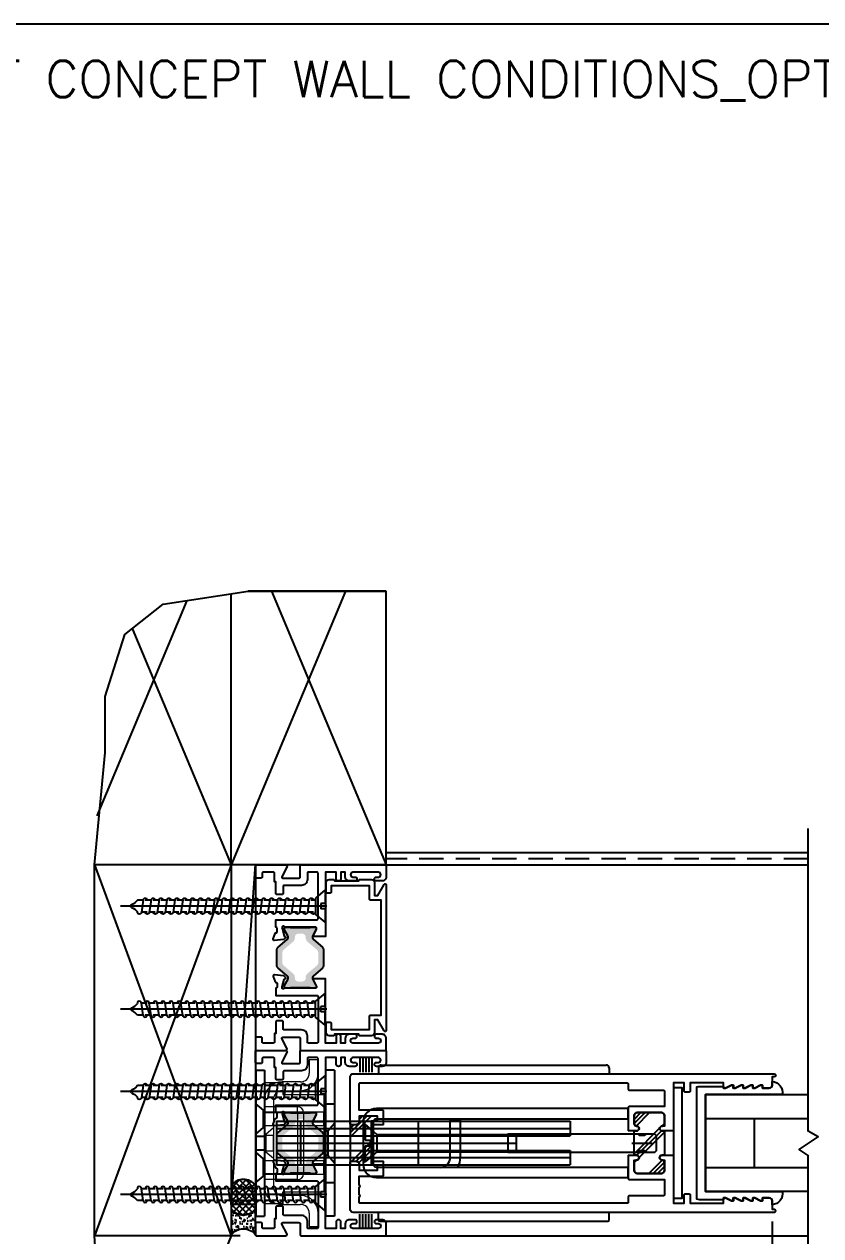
# Model space of a CAD drawing. Header units: inches. Extents: x 819.8 to 852.5, y 498 to 521.
# Drawn here: x 832.29 to 840.48, y 508.57 to 521.03 of the extents above; entities that cross this region are included whole.
import ezdxf

# ---------------------------------------------------------------- set-up
doc = ezdxf.new("R2010")
doc.units = ezdxf.units.IN
doc.header["$MEASUREMENT"] = 0
doc.linetypes.add('HIDDEN', pattern=[0.375, 0.25, -0.125])
for name, color, linetype in [('BACKUP PLATE', 6, 'Continuous'), ('DIM', 140, 'Continuous'), ('DIM @ 1', 140, 'Continuous'), ('ELEV_FRAME', 1, 'Continuous'), ('FRAME', 1, 'Continuous'), ('GLASS', 7, 'Continuous'), ('GLASS-VINYL', 7, 'Continuous'), ('I-STRUT', 7, 'Continuous'), ('SASH', 5, 'Continuous'), ('SHIM', 1, 'Continuous'), ('SILL-PAN', 7, 'Continuous'), ('STRIKE PLATE', 3, 'Continuous'), ('STRIKE-PLATE', 7, 'Continuous'), ('TEXT', 7, 'Continuous')]:
    doc.layers.add(name, color=color, linetype=linetype)
doc.layers.add('NO PLOT', color=40, linetype='Continuous', plot=False)
doc.layers.add('VIEWPORT LAYOUT', color=40, linetype='Continuous', plot=False)
doc.styles.get("Standard").update_dxf_attribs({"font": 'romans.shx'})
doc.dimstyles.new('1X1', dxfattribs={"dimtxt": 0.1875, "dimasz": 0.1875, "dimexe": 0.125, "dimexo": 0.125, "dimgap": 0.062, "dimtad": 1, "dimdec": 4, "dimzin": 11, "dimdsep": 46, "dimlunit": 5, "dimtxsty": 'Standard', "dimblk1": 'ARCHTICK', "dimblk2": 'ARCHTICK', "dimsah": 1, "dimcen": 0, "dimdle": 0.125, "dimadec": 0, "dimazin": 0, "dimtfac": 1, "dimtdec": 4, "dimtofl": 0, "dimtmove": 0, "dimatfit": 3, "dimldrblk": 'ARROW', "dimfxl": 0, "dimfrac": 2, "dimtolj": 1, "dimtzin": 0, "dimarcsym": 0})
pattern_1 = [(45, (-0.2734, 0.0003), (-0.176777, 0.176777), []), (45, (-0.29549, 0.0224), (-0.176777, 0.176777), []), (45, (-0.31758, 0.0445), (-0.176777, 0.176777), [])]

# ---------------------------------------------------------------- blocks, each defined once
blk = doc.blocks.new('PAPER-SPACE')
blk.add_lwpolyline([(0, 0), (784.37, 0), (784.37, 553.2), (0, 553.2)], close=True)
blk = doc.blocks.new('3711-JAMB')
at = {"layer": 'I-STRUT'}
h = blk.add_hatch(color=256, dxfattribs=at)
h.dxf.hatch_style = 1
edge = h.paths.add_edge_path()
edge.add_arc((-0.719, -0.744), 0.0302, 149.9999, 229.9998)
edge.add_line((-0.738, -0.767), (-0.644, -0.847))
edge.add_arc((-0.663, -0.87), 0.0302, 0, 49.9998, ccw=False)
edge.add_line((-0.633, -0.87), (-0.633, -1.038))
edge.add_arc((-0.663, -1.038), 0.0302, 310.0002, 360, ccw=False)
edge.add_line((-0.644, -1.061), (-0.738, -1.141))
edge.add_arc((-0.719, -1.164), 0.0302, 130.0002, 210.0001)
edge.add_line((-0.745, -1.179), (-0.712, -1.237))
edge.add_arc((-0.722, -1.243), 0.0119, 0, 30.0001, ccw=False)
edge.add_line((-0.71, -1.243), (-0.71, -1.257))
edge.add_arc((-0.722, -1.257), 0.0119, -89.931, 0.069, ccw=False)
edge.add_line((-0.722, -1.269), (-0.765, -1.269))
edge.add_arc((-0.765, -1.259), 0.00991, 216.8699, 270, ccw=False)
edge.add_line((-0.773, -1.265), (-0.973, -1.265))
edge.add_arc((-0.981, -1.259), 0.00991, 270, 323.1301, ccw=False)
edge.add_line((-0.981, -1.269), (-1.024, -1.269))
edge.add_arc((-1.024, -1.257), 0.0119, 180, 270, ccw=False)
edge.add_line((-1.036, -1.257), (-1.036, -1.243))
edge.add_arc((-1.024, -1.243), 0.0119, 149.9999, 180, ccw=False)
edge.add_line((-1.034, -1.237), (-1.001, -1.179))
edge.add_arc((-1.027, -1.164), 0.0302, 329.9999, 409.9998)
edge.add_line((-1.008, -1.141), (-1.102, -1.061))
edge.add_arc((-1.083, -1.038), 0.0302, 180, 229.9998, ccw=False)
edge.add_line((-1.113, -1.038), (-1.113, -0.87))
edge.add_arc((-1.083, -0.87), 0.0302, 130.0002, 180, ccw=False)
edge.add_line((-1.102, -0.847), (-1.008, -0.767))
edge.add_arc((-1.027, -0.744), 0.0302, 310.0002, 390.0001)
edge.add_line((-1.001, -0.729), (-1.034, -0.671))
edge.add_arc((-1.024, -0.665), 0.0119, 180, 210.0001, ccw=False)
edge.add_line((-1.036, -0.665), (-1.036, -0.651))
edge.add_arc((-1.024, -0.651), 0.0119, 90, 180, ccw=False)
edge.add_line((-1.024, -0.639), (-0.981, -0.639))
edge.add_arc((-0.981, -0.649), 0.00991, 36.8699, 90, ccw=False)
edge.add_line((-0.973, -0.643), (-0.773, -0.643))
edge.add_arc((-0.765, -0.649), 0.00991, 90, 143.1301, ccw=False)
edge.add_line((-0.765, -0.639), (-0.722, -0.639))
edge.add_arc((-0.722, -0.651), 0.0119, -0.069, 89.931, ccw=False)
edge.add_line((-0.71, -0.651), (-0.71, -0.665))
edge.add_arc((-0.722, -0.665), 0.0119, -30.0001, 0, ccw=False)
edge.add_line((-0.712, -0.671), (-0.745, -0.729))
edge = h.paths.add_edge_path(flags=16)
edge.add_arc((-0.976, -0.753), 0.0472, -50.0002, 0, ccw=False)
edge.add_line((-0.945, -0.789), (-1.041, -0.87))
edge.add_arc((-1.011, -0.906), 0.0472, 129.9998, 180)
edge.add_line((-1.058, -0.906), (-1.058, -1.002))
edge.add_arc((-1.011, -1.002), 0.0472, 180, 230.0002)
edge.add_line((-1.041, -1.038), (-0.945, -1.119))
edge.add_arc((-0.976, -1.155), 0.0472, 0, 50.0002, ccw=False)
edge.add_line((-0.928, -1.155), (-0.928, -1.165))
edge.add_arc((-0.893, -1.165), 0.0355, 180.7985, 270)
edge.add_line((-0.893, -1.2), (-0.853, -1.2))
edge.add_arc((-0.853, -1.165), 0.0355, 270, 359.2015)
edge.add_line((-0.818, -1.165), (-0.818, -1.155))
edge.add_arc((-0.77, -1.155), 0.0472, 129.9998, 180, ccw=False)
edge.add_line((-0.801, -1.119), (-0.705, -1.038))
edge.add_arc((-0.735, -1.002), 0.0472, 309.9998, 360)
edge.add_line((-0.688, -1.002), (-0.688, -0.906))
edge.add_arc((-0.735, -0.906), 0.0472, 360, 410.0002)
edge.add_line((-0.705, -0.87), (-0.801, -0.789))
edge.add_arc((-0.77, -0.753), 0.0472, 180, 230.0002, ccw=False)
edge.add_line((-0.818, -0.753), (-0.818, -0.743))
edge.add_arc((-0.853, -0.743), 0.0355, 0.7985, 90)
edge.add_line((-0.853, -0.708), (-0.893, -0.708))
edge.add_arc((-0.893, -0.743), 0.0355, 90, 179.2015)
edge.add_line((-0.928, -0.743), (-0.928, -0.753))
for points in [[(-1.037, -0.21), (-1.039, -0.21, 0.414214), (-1.049, -0.22), (-1.049, -0.294, -0.414214), (-1.059, -0.304), (-1.114, -0.304, -0.414214), (-1.124, -0.294), (-1.124, -0.175), (-1.138, -0.175), (-1.138, -0.085, 0.414214), (-1.148, -0.075), (-1.255, -0.075, 0.414214), (-1.265, -0.085), (-1.265, -0.125, -0.414214), (-1.275, -0.135), (-1.323, -0.135, -0.414214), (-1.333, -0.125), (-1.333, -0.01, -0.414214), (-1.323, 0), (-1.026, 0, -0.546624), (-1.011, -0.023), (-1.062, -0.121, 0.546624), (-1.053, -0.135), (-0.885, -0.135, 0.414214), (-0.875, -0.125), (-0.875, -0.01, -0.414214), (-0.865, 0), (0, 0, -0.414214), (0.01, -0.01), (0.01, -0.125, -0.414214), (-0.03, -0.165), (-0.09, -0.165, -0.414214), (-0.11, -0.145, -0.414214), (-0.09, -0.125), (-0.07, -0.125, 0.414214), (-0.045, -0.1), (-0.045, -0.1, 0.414214), (-0.07, -0.075), (-0.331, -0.075, 0.414214), (-0.355, -0.1), (-0.355, -0.1, 0.414214), (-0.331, -0.125), (-0.31, -0.125, -0.414214), (-0.29, -0.145), (-0.29, -0.145, -0.414214), (-0.309, -0.165), (-0.37, -0.165, -0.414214), (-0.41, -0.125), (-0.41, -0.075), (-0.455, -0.075), (-0.455, -0.14, -0.414214), (-0.48, -0.165), (-0.48, -0.165, -0.414214), (-0.505, -0.141), (-0.505, -0.075), (-0.615, -0.075), (-0.615, -0.737), (-0.736, -0.737, -0.585524), (-0.742, -0.725), (-0.708, -0.665, 0.137872), (-0.706, -0.659), (-0.706, -0.651, 0.414214), (-0.718, -0.639), (-1.032, -0.639, -0.213422), (-1.04, -0.635, 0.6885), (-1.061, -0.643), (-1.061, -0.649, 0.065543), (-1.061, -0.652), (-1.04, -0.728, 0.267949), (-1.032, -0.736), (-1.028, -0.737, -0.57735), (-1.024, -0.751), (-1.038, -0.765, -0.176327), (-1.046, -0.768), (-1.139, -0.777, -0.548619), (-1.151, -0.761), (-1.131, -0.705, -0.263725), (-1.122, -0.698, 0.359508), (-1.112, -0.686), (-1.112, -0.651, 0.414214), (-1.124, -0.639), (-1.124, -0.564), (-0.7, -0.564, 0.414214), (-0.69, -0.554), (-0.69, -0.085, 0.414214), (-0.7, -0.075), (-0.79, -0.075, 0.414214), (-0.8, -0.085), (-0.8, -0.15, -0.414214), (-0.86, -0.21), (-1.039, -0.21)], [(-1.037, -1.698), (-1.039, -1.698, -0.414214), (-1.049, -1.688), (-1.049, -1.614, 0.414214), (-1.059, -1.604), (-1.114, -1.604, 0.414214), (-1.124, -1.614), (-1.124, -1.733), (-1.138, -1.733), (-1.138, -1.823, -0.414214), (-1.148, -1.833), (-1.255, -1.833, -0.414214), (-1.265, -1.823), (-1.265, -1.783, 0.414214), (-1.275, -1.773), (-1.323, -1.773, 0.414214), (-1.333, -1.783), (-1.333, -1.898, 0.414214), (-1.323, -1.908), (-1.026, -1.908, 0.546624), (-1.011, -1.885), (-1.062, -1.787, -0.546624), (-1.053, -1.773), (-0.885, -1.773, -0.414214), (-0.875, -1.783), (-0.875, -1.898, 0.414214), (-0.865, -1.908), (0, -1.908, 0.414214), (0.01, -1.898), (0.01, -1.783, 0.414214), (-0.03, -1.743), (-0.09, -1.743, 0.414214), (-0.11, -1.763, 0.414214), (-0.09, -1.783), (-0.07, -1.783, -0.414214), (-0.045, -1.808), (-0.045, -1.808, -0.414214), (-0.07, -1.833), (-0.331, -1.833, -0.414214), (-0.355, -1.808), (-0.355, -1.808, -0.414214), (-0.331, -1.783), (-0.31, -1.783, 0.414214), (-0.29, -1.763), (-0.29, -1.763, 0.414214), (-0.309, -1.743), (-0.37, -1.743, 0.414214), (-0.41, -1.783), (-0.41, -1.833), (-0.455, -1.833), (-0.455, -1.768, 0.414214), (-0.48, -1.743), (-0.48, -1.743, 0.414214), (-0.505, -1.767), (-0.505, -1.833), (-0.615, -1.833), (-0.615, -1.171), (-0.736, -1.171, 0.585524), (-0.742, -1.183), (-0.708, -1.243, -0.137872), (-0.706, -1.249), (-0.706, -1.257, -0.414214), (-0.718, -1.269), (-1.032, -1.269, 0.213422), (-1.04, -1.273, -0.6885), (-1.061, -1.265), (-1.061, -1.259, -0.065543), (-1.061, -1.256), (-1.04, -1.18, -0.267949), (-1.032, -1.172), (-1.028, -1.171, 0.57735), (-1.024, -1.157), (-1.038, -1.143, 0.176327), (-1.046, -1.14), (-1.139, -1.131, 0.548619), (-1.151, -1.147), (-1.131, -1.203, 0.263725), (-1.122, -1.21, -0.359508), (-1.112, -1.222), (-1.112, -1.257, -0.414214), (-1.124, -1.269), (-1.124, -1.344), (-0.7, -1.344, -0.414214), (-0.69, -1.354), (-0.69, -1.823, -0.414214), (-0.7, -1.833), (-0.79, -1.833, -0.414214), (-0.8, -1.823), (-0.8, -1.758, 0.414214), (-0.86, -1.698), (-1.039, -1.698)]]:
    blk.add_lwpolyline(points, format="xyb")
blk.add_lwpolyline([(-0.745, -0.729, 0.36397), (-0.738, -0.767), (-0.644, -0.847, -0.221694), (-0.633, -0.87), (-0.633, -1.038, -0.221694), (-0.644, -1.061), (-0.738, -1.141, 0.36397), (-0.745, -1.179), (-0.712, -1.237, -0.131653), (-0.71, -1.243), (-0.71, -1.257, -0.414214), (-0.722, -1.269), (-0.765, -1.269, -0.236068), (-0.773, -1.265), (-0.973, -1.265, -0.236068), (-0.981, -1.269), (-1.024, -1.269, -0.414214), (-1.036, -1.257), (-1.036, -1.243, -0.131653), (-1.034, -1.237), (-1.001, -1.179, 0.36397), (-1.008, -1.141), (-1.102, -1.061, -0.221694), (-1.113, -1.038), (-1.113, -0.87, -0.221694), (-1.102, -0.847), (-1.008, -0.767, 0.36397), (-1.001, -0.729), (-1.034, -0.671, -0.131653), (-1.036, -0.665), (-1.036, -0.651, -0.414214), (-1.024, -0.639), (-0.981, -0.639, -0.236068), (-0.973, -0.643), (-0.773, -0.643, -0.236068), (-0.765, -0.639), (-0.722, -0.639, -0.414214), (-0.71, -0.651), (-0.71, -0.665, -0.131653), (-0.712, -0.671)], format="xyb", close=True, dxfattribs=at)
blk = doc.blocks.new('3710 Jamb Filler')
blk.add_lwpolyline([(-0.12, 0.774, 0.414214), (-0.15, 0.804), (-0.27, 0.804, 0.414214), (-0.28, 0.794), (-0.28, 0.789), (-0.53, 0.789), (-0.53, 0.794, 0.414214), (-0.54, 0.804), (-0.585, 0.804, 0.414214), (-0.615, 0.774), (-0.615, 0.674, 0.414214), (-0.605, 0.664), (-0.575, 0.664, 0.414214), (-0.565, 0.674), (-0.565, 0.739), (-0.17, 0.739), (-0.17, 0.601, 0.414214), (-0.16, 0.591), (-0.05, 0.591), (-0.05, -0.591), (-0.16, -0.591, 0.414214), (-0.17, -0.601), (-0.17, -0.739), (-0.565, -0.739), (-0.565, -0.674, 0.414214), (-0.575, -0.664), (-0.605, -0.664, 0.414214), (-0.615, -0.674), (-0.615, -0.774, 0.414214), (-0.585, -0.804), (-0.54, -0.804, 0.414214), (-0.53, -0.794), (-0.53, -0.789), (-0.28, -0.789), (-0.28, -0.794, 0.414214), (-0.27, -0.804), (-0.15, -0.804, 0.414214), (-0.12, -0.774), (-0.12, -0.641), (-0.084, -0.641), (-0.019, -0.754, 0.767327), (0, -0.749), (0, 0.749, 0.767327), (-0.019, 0.754), (-0.084, 0.641), (-0.12, 0.641)], format="xyb", close=True)
blk = doc.blocks.new('*U139')
at = {"layer": 'FRAME'}
blk.add_blockref('3711-JAMB', (0, 0), dxfattribs=at)
at = {"layer": 'FRAME', "xscale": -1, "rotation": 180}
blk.add_blockref('3710 Jamb Filler', (0.01, -0.954), dxfattribs=at)
blk = doc.blocks.new('DFADFFADF DFD')
at = {"layer": 'BACKUP PLATE'}
for p, q in [((155.219, 38.501), (155.309, 38.501)), ((155.219, 38.501), (155.219, 37.001)), ((155.309, 38.501), (155.309, 37.001)), ((155.297, 38.09), (155.219, 38.157)), ((155.219, 37.845), (155.219, 38.157)), ((155.309, 38.09), (155.297, 38.09)), ((155.297, 37.913), (155.297, 38.089)), ((155.309, 37.913), (155.309, 38.089)), ((155.219, 37.845), (155.297, 37.913)), ((155.297, 37.913), (155.309, 37.913)), ((155.309, 37.819), (155.219, 37.819)), ((155.309, 37.819), (155.219, 37.819)), ((155.219, 37.819), (155.219, 37.683)), ((155.219, 37.819), (155.219, 37.683)), ((155.309, 37.819), (155.309, 37.683)), ((155.309, 37.819), (155.309, 37.683)), ((155.219, 37.683), (155.309, 37.683)), ((155.219, 37.683), (155.309, 37.683)), ((155.297, 37.59), (155.219, 37.657)), ((155.219, 37.345), (155.219, 37.657)), ((155.309, 37.59), (155.297, 37.59)), ((155.297, 37.413), (155.297, 37.589)), ((155.309, 37.413), (155.309, 37.589)), ((155.219, 37.345), (155.297, 37.413)), ((155.297, 37.413), (155.309, 37.413)), ((155.219, 37.001), (155.309, 37.001))]:
    blk.add_line(p, q, dxfattribs=at)
blk = doc.blocks.new('FDFDF')
at = {"color": 7, "linetype": 'Continuous', "lineweight": 15}
for p, q in [((156.21, 38.376), (156.398, 38.376)), ((156.21, 38.376), (156.21, 37.126)), ((156.21, 38.126), (156.21, 38.376)), ((156.398, 38.376), (156.398, 38.251)), ((156.398, 38.251), (156.82, 38.251)), ((156.82, 38.251), (156.82, 37.251)), ((156.55, 38.126), (156.21, 38.126)), ((156.21, 38.126), (156.21, 38.066)), ((156.82, 38.069), (156.21, 38.069)), ((156.21, 37.933), (156.21, 38.069)), ((156.21, 37.436), (156.21, 38.066)), ((156.21, 38.066), (156.55, 38.066)), ((156.55, 38.066), (156.55, 38.126)), ((156.55, 38.066), (156.55, 37.436)), ((156.61, 38.066), (156.55, 38.066)), ((156.61, 38.066), (156.61, 37.436)), ((156.82, 37.933), (156.82, 38.069)), ((156.21, 37.933), (156.82, 37.933)), ((156.82, 37.569), (156.21, 37.569)), ((156.21, 37.433), (156.21, 37.569)), ((156.82, 37.433), (156.82, 37.569)), ((156.21, 37.436), (156.21, 37.376)), ((156.55, 37.436), (156.21, 37.436)), ((156.21, 37.433), (156.82, 37.433)), ((156.55, 37.376), (156.55, 37.436)), ((156.61, 37.436), (156.55, 37.436)), ((156.55, 37.376), (156.21, 37.376)), ((156.21, 37.126), (156.21, 37.376)), ((156.398, 37.251), (156.82, 37.251)), ((156.398, 37.126), (156.398, 37.251)), ((156.398, 37.126), (156.21, 37.126))]:
    blk.add_line(p, q, dxfattribs=at)
for centre, start, end in [((156.55, 38.066), 0, 90), ((156.55, 38.066), 0, 90), ((156.55, 37.436), 270, 0), ((156.55, 37.436), 270, 0)]:
    blk.add_arc(centre, 0.06, start, end, dxfattribs=at)
blk = doc.blocks.new('FDF')
at = {"color": 7, "linetype": 'Continuous', "lineweight": 15}
for p, q in [((158.353, 38.61), (158.263, 38.61)), ((158.263, 38.61), (158.263, 38.471)), ((158.353, 38.471), (158.353, 38.61)), ((157.991, 38.381), (157.983, 38.381)), ((158.173, 38.381), (157.983, 38.381)), ((157.991, 38.291), (157.983, 38.291)), ((157.983, 38.291), (158.173, 38.291)), ((157.991, 38.381), (157.991, 38.291)), ((157.803, 38.201), (157.803, 37.301)), ((157.893, 38.201), (157.893, 37.301)), ((157.893, 37.907), (157.815, 37.84)), ((157.893, 37.907), (157.815, 37.84)), ((157.893, 37.907), (157.893, 37.596)), ((157.893, 37.907), (157.893, 37.596)), ((157.815, 37.84), (157.803, 37.84)), ((157.815, 37.84), (157.803, 37.84)), ((157.803, 37.84), (157.803, 37.664)), ((157.803, 37.84), (157.803, 37.664)), ((157.893, 37.831), (157.803, 37.831)), ((157.893, 37.831), (157.803, 37.831)), ((157.803, 37.672), (157.803, 37.831)), ((157.803, 37.672), (157.803, 37.831)), ((157.815, 37.84), (157.815, 37.664)), ((157.815, 37.84), (157.815, 37.664)), ((157.893, 37.672), (157.893, 37.831)), ((157.893, 37.672), (157.893, 37.831)), ((157.803, 37.672), (157.893, 37.672)), ((157.803, 37.672), (157.893, 37.672)), ((157.803, 37.663), (157.815, 37.663)), ((157.803, 37.663), (157.815, 37.663)), ((157.815, 37.663), (157.893, 37.595)), ((157.815, 37.663), (157.893, 37.595)), ((157.983, 37.211), (157.991, 37.211)), ((158.173, 37.211), (157.983, 37.211)), ((157.991, 37.211), (157.991, 37.121)), ((157.991, 37.121), (157.983, 37.121)), ((157.983, 37.121), (158.173, 37.121)), ((158.263, 37.031), (158.263, 36.892)), ((158.353, 36.892), (158.353, 37.031)), ((158.263, 36.892), (158.353, 36.892))]:
    blk.add_line(p, q, dxfattribs=at)
for centre, radius, start, end in [((158.173, 38.471), 0.09, 270, 0), ((158.173, 38.471), 0.09, 270, 0), ((158.173, 38.471), 0.18, 270, 0), ((158.173, 38.471), 0.18, 270, 0), ((157.983, 38.201), 0.18, 90, 180), ((157.983, 38.201), 0.18, 90, 180), ((157.983, 38.201), 0.18, 90, 180), ((157.983, 38.201), 0.18, 90, 180), ((157.983, 38.201), 0.09, 90, 180), ((157.983, 38.201), 0.09, 90, 180), ((157.983, 38.201), 0.09, 90, 180), ((157.983, 38.201), 0.09, 90, 180), ((157.983, 37.301), 0.18, 180, 270), ((157.983, 37.301), 0.18, 180, 270), ((157.983, 37.301), 0.18, 180, 270), ((157.983, 37.301), 0.18, 180, 270), ((157.983, 37.301), 0.09, 180, 270), ((157.983, 37.301), 0.09, 180, 270), ((157.983, 37.301), 0.09, 180, 270), ((157.983, 37.301), 0.09, 180, 270), ((158.173, 37.031), 0.18, 0, 90), ((158.173, 37.031), 0.18, 0, 90), ((158.173, 37.031), 0.09, 0, 90), ((158.173, 37.031), 0.09, 0, 90)]:
    blk.add_arc(centre, radius, start, end, dxfattribs=at)
blk = doc.blocks.new('ERE')
at = {"layer": 'STRIKE PLATE'}
for p, q in [((162.945, 38.501), (162.945, 37.001)), ((163.039, 38.501), (162.945, 38.501)), ((163.039, 38.501), (163.039, 37.001)), ((162.945, 38.157), (162.945, 37.345)), ((162.945, 38.157), (163.039, 38.157)), ((163.039, 37.954), (162.971, 37.876)), ((163.039, 37.954), (162.971, 37.876)), ((162.971, 37.876), (162.945, 37.876)), ((162.971, 37.876), (162.945, 37.876)), ((162.945, 37.626), (162.945, 37.876)), ((162.945, 37.626), (162.945, 37.876)), ((162.971, 37.876), (162.971, 37.626)), ((162.971, 37.876), (162.971, 37.626)), ((162.945, 37.626), (162.971, 37.626)), ((162.945, 37.626), (162.971, 37.626)), ((162.971, 37.626), (163.039, 37.548)), ((162.971, 37.626), (163.039, 37.548)), ((162.945, 37.345), (163.039, 37.345)), ((163.039, 37.001), (162.945, 37.001))]:
    blk.add_line(p, q, dxfattribs=at)
blk = doc.blocks.new('JAMB-STRIKE-PLATE')
at = {"layer": 'DIM'}
for name, p in [('FDF', (-159.043, -38.706)), ('DFADFFADF DFD', (-156.549, -38.706)), ('ERE', (-163.56, -38.706)), ('FDFDF', (-157.45, -38.706))]:
    blk.add_blockref(name, p, dxfattribs=at)
at = {"layer": 'ELEV_FRAME'}
blk.add_blockref('3711-JAMB', (0, 0), dxfattribs=at)
blk = doc.blocks.new('*U161')
at = {"layer": 'STRIKE-PLATE', "color": 7}
for p, q in [((-0.262, -0.075), (-0.262, -0.223)), ((-0.231, -0.075), (-0.231, -0.223)), ((-0.2, -0.075), (-0.2, -0.223)), ((-0.169, -0.075), (-0.169, -0.223)), ((-0.138, -0.075), (-0.138, -0.223)), ((-0.262, -1.833), (-0.262, -1.685)), ((-0.231, -1.833), (-0.231, -1.685)), ((-0.2, -1.833), (-0.2, -1.685)), ((-0.169, -1.833), (-0.169, -1.685)), ((-0.138, -1.833), (-0.138, -1.685))]:
    blk.add_line(p, q, dxfattribs=at)
at = {"layer": 'FRAME'}
blk.add_blockref('JAMB-STRIKE-PLATE', (0, 0), dxfattribs=at)
blk = doc.blocks.new('*U162')
h = blk.add_hatch()
h.set_pattern_fill('PLAST', color=256, angle=45, style=0)
h.set_pattern_definition(pattern_1)
edge = h.paths.add_edge_path()
edge.add_line((0.492, 0.188), (0.492, 0.228))
edge.add_line((0.492, 0.228), (0.554, 0.228))
edge.add_line((0.554, 0.228), (0.554, 0.278))
edge.add_line((0.554, 0.278), (0.367, 0.278))
edge.add_line((0.367, 0.278), (0.367, 0.219))
edge.add_ellipse((0.336, 0.219), major_axis=(0.0219, 0.0219), ratio=1, start_angle=225, end_angle=315, ccw=False)
edge.add_line((0.336, 0.188), (0.273, 0.188))
edge.add_line((0.273, 0.188), (0.273, -0.187))
edge.add_line((0.273, -0.187), (0.336, -0.187))
edge.add_ellipse((0.336, -0.218), major_axis=(0.0219, 0.0219), ratio=1, start_angle=315, end_angle=405, ccw=False)
edge.add_line((0.367, -0.218), (0.367, -0.277))
edge.add_line((0.367, -0.277), (0.554, -0.277))
edge.add_line((0.554, -0.277), (0.554, -0.227))
edge.add_line((0.554, -0.227), (0.492, -0.227))
edge.add_line((0.492, -0.227), (0.492, -0.187))
edge.add_line((0.492, -0.187), (0.492, 0.188))
h = blk.add_hatch()
h.set_pattern_fill('PLAST', color=256, angle=45, style=0)
h.set_pattern_definition(pattern_1)
edge = h.paths.add_edge_path()
edge.add_line((3.507, 0.125), (3.507, -0.125))
edge.add_line((3.507, -0.125), (3.48, -0.125))
edge.add_arc((3.48, -0.15), 0.025, 90, 274.5812)
edge.add_line((3.482, -0.175), (3.507, -0.175))
edge.add_line((3.507, -0.175), (3.507, -0.282))
edge.add_arc((3.476, -0.282), 0.031, 270, 360, ccw=False)
edge.add_line((3.476, -0.313), (3.226, -0.313))
edge.add_arc((3.226, -0.282), 0.031, 180, 270, ccw=False)
edge.add_line((3.195, -0.282), (3.195, -0.175))
edge.add_line((3.195, -0.175), (3.22, -0.175))
edge.add_arc((3.22, -0.15), 0.025, 270, 445.4188)
edge.add_line((3.222, -0.125), (3.195, -0.125))
edge.add_line((3.195, -0.125), (3.195, 0.125))
edge.add_line((3.195, 0.125), (3.22, 0.125))
edge.add_arc((3.22, 0.15), 0.025, 270, 445.4188)
edge.add_arc((3.225, 0.205), 0.0297, 188.9864, 265.4188, ccw=False)
edge.add_line((3.195, 0.2), (3.195, 0.282))
edge.add_arc((3.226, 0.282), 0.031, 90, 180, ccw=False)
edge.add_line((3.226, 0.313), (3.476, 0.313))
edge.add_arc((3.476, 0.282), 0.031, 0, 90, ccw=False)
edge.add_line((3.507, 0.282), (3.507, 0.175))
edge.add_line((3.507, 0.175), (3.482, 0.175))
edge.add_arc((3.482, 0.15), 0.025, 90, 269.9954)
edge.add_line((3.482, 0.125), (3.507, 0.125))
for p, q in [((0.563, 0.773), (0.563, 0.713)), ((0.593, 0.803), (2.908, 0.803)), ((2.938, 0.773), (2.938, 0.713)), ((-0.485, 0.225), (2.535, 0.225)), ((-0.485, 0.225), (-0.485, -0.225)), ((-0.485, 0.15), (2.535, 0.15)), ((-0.235, -0.225), (-0.235, 0.225)), ((0.273, 0.22), (0.273, -0.22)), ((0.426, 0.193), (0.426, 0.03)), ((0.547, 0.089), (0.426, 0.193)), ((0.977, -0.225), (0.977, 0.225)), ((1.408, 0.235), (1.303, 0.235)), ((1.303, -0.145), (1.303, 0.235)), ((1.408, -0.145), (1.408, 0.235)), ((2.535, 0.225), (2.535, 0.075)), ((-0.485, 0.075), (2.535, 0.075)), ((-0.485, 0), (1.983, 0)), ((0.426, 0.03), (0.479, 0.03)), ((0.479, 0.03), (0.479, -0.03)), ((0.547, 0.089), (1.895, 0.089)), ((0.547, 0.089), (0.547, -0.089)), ((1.983, -0.075), (1.983, 0.075)), ((-0.485, -0.075), (2.535, -0.075)), ((0.426, -0.192), (0.426, -0.03)), ((0.426, -0.03), (0.479, -0.03)), ((0.547, -0.089), (0.426, -0.192)), ((0.547, -0.089), (1.895, -0.089)), ((2.535, -0.075), (2.535, -0.225)), ((-0.485, -0.15), (2.535, -0.15)), ((0.563, -0.788), (0.563, -0.713)), ((2.938, -0.788), (2.938, -0.713)), ((0.578, -0.803), (2.923, -0.803)), ((0.623, -0.803), (0.68, -0.803)), ((2.82, -0.803), (2.878, -0.803))]:
    blk.add_line(p, q)
at = {"ltscale": 0.5}
for p, q in [((0.408, 0.206), (0.501, 0.125)), ((3.231, 0.095), (3.321, 0.095)), ((3.231, 0.095), (3.246, 0.08)), ((3.246, 0.08), (3.306, 0.08)), ((3.321, 0.095), (3.306, 0.08)), ((3.246, -0.08), (3.231, -0.095)), ((3.231, -0.095), (3.321, -0.095)), ((3.306, -0.08), (3.246, -0.08)), ((3.306, -0.08), (3.321, -0.095)), ((0.501, -0.125), (0.408, -0.205))]:
    blk.add_line(p, q, dxfattribs=at)
at = {"ltscale": 0.3}
for p, q in [((0.548, 0), (1.182, 0)), ((3.171, 0), (3.381, 0))]:
    blk.add_line(p, q, dxfattribs=at)
for points in [[(0.616, 0.187), (0.502, 0.187, -0.414214), (0.492, 0.197), (0.492, 0.217, -0.414214), (0.502, 0.227), (0.554, 0.227), (0.554, 0.267, 0.414214), (0.544, 0.277), (0.367, 0.277), (0.367, 0.218, -0.414214), (0.336, 0.187), (0.283, 0.187, -0.414214), (0.273, 0.197), (0.273, 0.682, -0.414214), (0.304, 0.713), (4.635, 0.713, -1), (4.635, 0.681), (4.615, 0.681), (4.615, 0.596, -0.414214), (4.584, 0.565), (4.515, 0.565), (4.515, 0.595), (4.495, 0.595), (4.435, 0.565), (4.415, 0.565), (4.415, 0.595), (4.395, 0.595), (4.335, 0.565), (4.315, 0.565), (4.315, 0.595), (4.295, 0.595), (4.235, 0.565), (4.215, 0.565), (4.215, 0.595), (4.195, 0.595), (4.135, 0.565), (4.115, 0.565), (4.115, 0.62), (3.772, 0.62), (3.772, 0.533, -0.414214), (3.762, 0.523), (3.72, 0.523, -0.414214), (3.71, 0.533), (3.71, 0.62), (3.6, 0.62), (3.6, 0.135, -0.414214), (3.59, 0.125), (3.482, 0.125, -1), (3.482, 0.175, 0.414214), (3.507, 0.2), (3.507, 0.282, 0.414214), (3.476, 0.313), (3.226, 0.313, 0.414214), (3.195, 0.282), (3.195, 0.2, 0.414214), (3.22, 0.175, -1), (3.22, 0.125), (3.133, 0.125)], [(0.616, 0.187), (0.616, 0.329, 0.414214), (0.606, 0.339), (0.367, 0.339), (0.367, 0.61, -0.414214), (0.377, 0.62), (3.123, 0.62, -0.414214), (3.133, 0.61), (3.133, 0.554, 0.414214), (3.143, 0.544), (3.497, 0.544, -0.414214), (3.507, 0.534), (3.507, 0.375), (3.143, 0.375, 0.414214), (3.133, 0.365), (3.133, 0.125)], [(0.543, -0.355), (3.133, -0.355), (3.133, -0.25), (0.543, -0.25, -0.414214), (0.513, -0.22), (0.513, 0.22, -0.414214), (0.543, 0.25), (3.133, 0.25), (3.133, 0.355), (0.543, 0.355, 0.414214), (0.408, 0.22), (0.408, -0.22, 0.414214), (0.543, -0.355), (1.198, -0.355)], [(3.133, -0.125), (3.22, -0.125, -1), (3.22, -0.175, 0.414214), (3.195, -0.2), (3.195, -0.282, 0.414214), (3.226, -0.313), (3.476, -0.313, 0.414214), (3.507, -0.282), (3.507, -0.2, 0.414214), (3.482, -0.175, -1), (3.482, -0.125), (3.59, -0.125, -0.414214), (3.6, -0.135), (3.6, -0.62), (3.71, -0.62), (3.71, -0.533, -0.414214), (3.72, -0.523), (3.762, -0.523, -0.414214), (3.772, -0.533), (3.772, -0.62), (4.115, -0.62), (4.115, -0.565), (4.135, -0.565), (4.195, -0.595), (4.215, -0.595), (4.215, -0.565), (4.235, -0.565), (4.295, -0.595), (4.315, -0.595), (4.315, -0.565), (4.335, -0.565), (4.395, -0.595), (4.415, -0.595), (4.415, -0.565), (4.435, -0.565), (4.495, -0.595), (4.515, -0.595), (4.515, -0.565), (4.584, -0.565, -0.414214), (4.615, -0.596), (4.615, -0.681), (4.635, -0.681, -1), (4.635, -0.713), (0.304, -0.713, -0.414214), (0.273, -0.682), (0.273, -0.198, -0.414214), (0.283, -0.188), (0.336, -0.188, -0.414214), (0.367, -0.219), (0.367, -0.278), (0.544, -0.278, 0.414214), (0.554, -0.268), (0.554, -0.228), (0.502, -0.228, -0.414214), (0.492, -0.218), (0.492, -0.198, -0.414214), (0.502, -0.188), (0.616, -0.188)], [(3.133, -0.125), (3.133, -0.365, 0.414214), (3.143, -0.375), (3.507, -0.375), (3.507, -0.534, -0.414214), (3.497, -0.544), (3.143, -0.544, 0.414214), (3.133, -0.554), (3.133, -0.61, -0.414214), (3.123, -0.62), (0.377, -0.62, -0.414214), (0.367, -0.61), (0.367, -0.554, 1), (0.367, -0.534), (0.367, -0.454, 1), (0.367, -0.434), (0.367, -0.34), (0.606, -0.34, 0.414214), (0.616, -0.33), (0.616, -0.188)]]:
    blk.add_lwpolyline(points, format="xyb")
for points in [[(3.6, -0.568), (3.69, -0.568), (3.69, 0.568), (3.6, 0.568)], [(0.492, 0.187), (0.492, 0.227), (0.554, 0.227), (0.554, 0.277), (0.367, 0.277), (0.367, 0.218), (0.358, 0.197), (0.336, 0.187), (0.273, 0.187), (0.273, -0.187), (0.336, -0.188), (0.358, -0.197), (0.367, -0.219), (0.367, -0.278), (0.554, -0.278), (0.554, -0.228), (0.492, -0.228)], [(3.408, 0.093), (1.895, 0.093), (1.895, -0.093), (3.408, -0.093), (3.426, -0.075), (3.426, 0.075)]]:
    blk.add_lwpolyline(points, close=True)
blk.add_lwpolyline([(3.507, 0.125), (3.507, -0.125), (3.48, -0.125, 1.0408), (3.482, -0.175), (3.507, -0.175), (3.507, -0.282, -0.414214), (3.476, -0.313), (3.226, -0.313, -0.414214), (3.195, -0.282), (3.195, -0.175), (3.22, -0.175, 0.9608), (3.222, -0.125), (3.195, -0.125), (3.195, 0.125), (3.22, 0.125, 0.9608), (3.222, 0.175, -0.346439), (3.195, 0.2), (3.195, 0.282, -0.414214), (3.226, 0.313), (3.476, 0.313, -0.414214), (3.507, 0.282), (3.507, 0.175), (3.482, 0.175, 0.99996), (3.482, 0.125)], format="xyb", close=True)
blk.add_lwpolyline([(-0.485, -0.225), (2.535, -0.225)])
for centre, radius, start, end in [((0.593, 0.773), 0.03, 90, 180), ((2.908, 0.773), 0.03, 0, 90), ((1.198, -0.145), 0.105, 270, 360), ((1.198, -0.145), 0.21, 330, 360), ((0.578, -0.788), 0.015, 180, 270), ((2.923, -0.788), 0.015, 270, 0)]:
    blk.add_arc(centre, radius, start, end)
blk = doc.blocks.new('*U166')
blk.add_lwpolyline([(1.179, 0.5), (1.161, 0.5), (1.161, 0.48), (1.191, 0.42), (1.191, 0.4), (1.161, 0.4), (1.161, 0.38), (1.191, 0.32), (1.191, 0.3), (1.161, 0.3), (1.161, 0.28), (1.191, 0.22), (1.191, 0.2), (1.161, 0.2), (1.161, 0.18), (1.191, 0.12), (1.191, 0.1), (1.161, 0.1), (1.161, 0.031, 0.414214), (1.192, 0), (1.23, 0, -0.438024), (1.096, -0.105), (1.096, 0.687), (0.096, 0.687), (0.096, -0.105, -0.438024), (-0.038, 0), (0, 0, 0.414214), (0.031, 0.031), (0.031, 0.1), (0.001, 0.1), (0.001, 0.12), (0.031, 0.18), (0.031, 0.2), (0.001, 0.2), (0.001, 0.22), (0.031, 0.28), (0.031, 0.3), (0.001, 0.3), (0.001, 0.32), (0.031, 0.38), (0.031, 0.4), (0.001, 0.4), (0.001, 0.42), (0.031, 0.48), (0.031, 0.5), (0.013, 0.5), (0.013, 0.713), (0.013, 0.749, -0.072616), (0.017, 0.776), (1.175, 0.776, -0.072616), (1.179, 0.749), (1.179, 0.713)], format="xyb", close=True)
at = {"layer": 'GLASS'}
for p, q in [((0.096, -0.368), (0.096, 0.687)), ((0.096, 0.687), (1.096, 0.687)), ((0.346, 0.687), (0.346, -0.368)), ((0.846, -0.368), (0.846, 0.687)), ((1.096, 0.687), (1.096, -0.368)), ((0.846, 0.187), (0.346, 0.187))]:
    blk.add_line(p, q, dxfattribs=at)
blk = doc.blocks.new('Flat_HD_#8x2p00')
for p, q in [((-0.027, 0.043), (-0.166, 0.043)), ((-0.166, 0.043), (-0.082, -0.057)), ((-0.027, 0.043), (-0.027, -0.002)), ((0, 0.06), (0, -2.063)), ((0.166, 0.043), (0.027, 0.043)), ((0.027, 0.043), (0.027, -0.002)), ((0.166, 0.043), (0.082, -0.057)), ((0.082, -0.057), (-0.082, -0.057)), ((0.027, -0.002), (-0.027, -0.002)), ((0.061, -1.831), (-0.061, -1.849))]:
    blk.add_line(p, q)
at = {"linetype": 'Continuous'}
for p, q in [((-0.044, -0.057), (-0.065, -0.06)), ((0.065, -0.122), (-0.065, -0.141)), ((-0.061, -0.057), (-0.061, -0.059)), ((-0.061, -0.08), (-0.061, -0.141)), ((0.061, -0.057), (0.061, -0.102)), ((0.061, -0.123), (0.061, -0.183)), ((0.065, -0.204), (-0.065, -0.222)), ((-0.061, -0.162), (-0.061, -0.222)), ((-0.061, -0.243), (-0.061, -0.303)), ((0.061, -0.204), (0.061, -0.264)), ((0.065, -0.285), (-0.065, -0.304)), ((0.065, -0.366), (-0.065, -0.385)), ((-0.061, -0.324), (-0.061, -0.385)), ((0.061, -0.286), (0.061, -0.346)), ((0.061, -0.367), (0.061, -0.427)), ((0.065, -0.448), (-0.065, -0.466)), ((-0.061, -0.406), (-0.061, -0.466)), ((-0.061, -0.487), (-0.061, -0.547)), ((0.061, -0.448), (0.061, -0.508)), ((0.065, -0.529), (-0.065, -0.548)), ((0.065, -0.61), (-0.065, -0.629)), ((-0.061, -0.569), (-0.061, -0.629)), ((0.061, -0.53), (0.061, -0.59)), ((0.061, -0.611), (0.061, -0.671)), ((0.065, -0.692), (-0.065, -0.71)), ((-0.061, -0.65), (-0.061, -0.71)), ((-0.061, -0.731), (-0.061, -0.791)), ((0.061, -0.692), (0.061, -0.752)), ((0.065, -0.773), (-0.065, -0.792)), ((0.065, -0.854), (-0.065, -0.873)), ((-0.061, -0.813), (-0.061, -0.873)), ((0.061, -0.774), (0.061, -0.834)), ((0.061, -0.855), (0.061, -0.915)), ((0.065, -0.936), (-0.065, -0.954)), ((-0.061, -0.894), (-0.061, -0.954)), ((-0.061, -0.975), (-0.061, -1.036)), ((0.061, -0.936), (0.061, -0.996)), ((0.065, -1.017), (-0.065, -1.036)), ((0.065, -1.098), (-0.065, -1.117)), ((-0.061, -1.057), (-0.061, -1.117)), ((0.061, -1.018), (0.061, -1.078)), ((0.061, -1.099), (0.061, -1.159)), ((0.065, -1.18), (-0.065, -1.199)), ((-0.061, -1.138), (-0.061, -1.198)), ((-0.061, -1.219), (-0.061, -1.28)), ((0.061, -1.18), (0.061, -1.24)), ((0.065, -1.261), (-0.065, -1.28)), ((0.065, -1.342), (-0.065, -1.361)), ((-0.061, -1.301), (-0.061, -1.361)), ((0.061, -1.262), (0.061, -1.322)), ((0.061, -1.343), (0.061, -1.403)), ((0.065, -1.424), (-0.065, -1.443)), ((-0.061, -1.382), (-0.061, -1.442)), ((-0.061, -1.463), (-0.061, -1.524)), ((0.061, -1.424), (0.061, -1.484)), ((0.065, -1.505), (-0.065, -1.524)), ((0.065, -1.587), (-0.065, -1.605)), ((-0.061, -1.545), (-0.061, -1.605)), ((0.061, -1.506), (0.061, -1.566)), ((0.061, -1.587), (0.061, -1.647)), ((0.065, -1.668), (-0.065, -1.687)), ((-0.061, -1.626), (-0.061, -1.686)), ((-0.061, -1.707), (-0.061, -1.768)), ((0.061, -1.669), (0.061, -1.728)), ((0.065, -1.749), (-0.065, -1.768)), ((-0.061, -1.789), (-0.061, -1.849)), ((0.061, -1.75), (0.061, -1.81)), ((0.061, -1.831), (0.061, -1.889)), ((-0.006, -1.957), (0.006, -1.957))]:
    blk.add_line(p, q, dxfattribs=at)
for centre, radius, start, end in [((-0.061, -0.08), 0.0211, 90, 270), ((-0.061, -0.08), 0.0211, 90, 270), ((0.061, -0.102), 0.0211, 270, 90), ((-0.061, -0.162), 0.0211, 90, 270), ((-0.061, -0.162), 0.0211, 90, 270), ((-0.061, -0.243), 0.0211, 90, 270), ((0.061, -0.183), 0.0211, 270, 90), ((0.061, -0.264), 0.0211, 270, 90), ((-0.061, -0.324), 0.0211, 90, 270), ((-0.061, -0.324), 0.0211, 90, 270), ((0.061, -0.346), 0.0211, 270, 90), ((-0.061, -0.406), 0.0211, 90, 270), ((-0.061, -0.487), 0.0211, 90, 270), ((0.061, -0.427), 0.0211, 270, 90), ((0.061, -0.508), 0.0211, 270, 90), ((-0.061, -0.569), 0.0211, 90, 270), ((-0.061, -0.569), 0.0211, 90, 270), ((0.061, -0.59), 0.0211, 270, 90), ((-0.061, -0.65), 0.0211, 90, 270), ((-0.061, -0.65), 0.0211, 90, 270), ((-0.061, -0.731), 0.0211, 90, 270), ((0.061, -0.671), 0.0211, 270, 90), ((0.061, -0.752), 0.0211, 270, 90), ((-0.061, -0.813), 0.0211, 90, 270), ((-0.061, -0.813), 0.0211, 90, 270), ((0.061, -0.834), 0.0211, 270, 90), ((-0.061, -0.894), 0.0211, 90, 270), ((-0.061, -0.975), 0.0211, 90, 270), ((-0.061, -0.975), 0.0211, 90, 270), ((0.061, -0.915), 0.0211, 270, 90), ((0.061, -0.996), 0.0211, 270, 90), ((-0.061, -1.057), 0.0211, 90, 270), ((-0.061, -1.138), 0.0211, 90, 270), ((-0.061, -1.138), 0.0211, 90, 270), ((0.061, -1.078), 0.0211, 270, 90), ((-0.061, -1.219), 0.0211, 90, 270), ((0.061, -1.159), 0.0211, 270, 90), ((0.061, -1.24), 0.0211, 270, 90), ((-0.061, -1.301), 0.0211, 90, 270), ((-0.061, -1.301), 0.0211, 90, 270), ((-0.061, -1.382), 0.0211, 90, 270), ((0.061, -1.322), 0.0211, 270, 90), ((-0.061, -1.463), 0.0211, 90, 270), ((-0.061, -1.463), 0.0211, 90, 270), ((0.061, -1.403), 0.0211, 270, 90), ((0.061, -1.484), 0.0211, 270, 90), ((-0.061, -1.545), 0.0211, 90, 270), ((-0.061, -1.626), 0.0211, 90, 270), ((-0.061, -1.626), 0.0211, 90, 270), ((0.061, -1.566), 0.0211, 270, 90), ((-0.061, -1.707), 0.0211, 90, 270), ((0.061, -1.647), 0.0211, 270, 90), ((0.061, -1.728), 0.0211, 270, 90), ((-0.061, -1.789), 0.0211, 90, 270), ((-0.061, -1.789), 0.0211, 90, 270), ((-0.061, -1.87), 0.0211, 90, 276.2091), ((0.061, -1.81), 0.0211, 270, 90), ((-0.137, -1.996), 0.131, 20.7051, 53.331), ((-0.006, -1.948), 0.00861, 191.7651, 270), ((0.006, -1.948), 0.00861, 270, 348.2349), ((0.137, -1.996), 0.131, 125.4362, 159.2949)]:
    blk.add_arc(centre, radius, start, end, dxfattribs=at)
blk = doc.blocks.new('_ARCHTICK')
at = {"color": 0, "linetype": 'ByBlock', "const_width": 0.15}
blk.add_lwpolyline([(-0.5, -0.5), (0.5, 0.5)], dxfattribs=at)
blk = doc.blocks.new('*D171')
at = {"layer": 'DEFPOINTS', "color": 0}
for p in [(839.981, 508.839), (836.008, 505.75), (839.981, 505.113)]:
    blk.add_point(p, dxfattribs=at)
at = {"layer": 'DIM', "color": 0, "lineweight": -2}
for p, q in [((839.981, 508.714), (839.981, 504.988)), ((836.008, 505.625), (836.008, 504.988)), ((835.883, 505.113), (840.106, 505.113))]:
    blk.add_line(p, q, dxfattribs=at)
at = {"layer": 'DIM', "color": 0, "lineweight": -2, "xscale": 0.1875, "yscale": 0.1875, "zscale": 0.1875, "rotation": 180}
blk.add_blockref('_ARCHTICK', (836.008, 505.113), dxfattribs=at)
at = {"layer": 'DIM', "color": 0, "lineweight": -2, "xscale": 0.1875, "yscale": 0.1875, "zscale": 0.1875}
blk.add_blockref('_ARCHTICK', (839.981, 505.113), dxfattribs=at)
at = {"layer": 'DIM', "color": 0, "insert": (837.994, 505.286), "char_height": 0.1875, "attachment_point": 5}
blk.add_mtext('\\A1;4" EXPOSED', dxfattribs=at)
blk = doc.blocks.new('ARROW')
at = {"color": 0, "linetype": 'ByBlock'}
blk.add_solid([(-2.197, -0.366), (-2.197, 0.366), (0, 0)], dxfattribs=at)
at = {"layer": 'DEFPOINTS', "color": 0, "linetype": 'ByBlock'}
blk.add_point((0, 0), dxfattribs=at)

msp = doc.modelspace()

# ---------------------------------------------------------------- hatches: boundary and pattern name
at = {"layer": 'SHIM'}
h = msp.add_hatch(dxfattribs=at)
h.set_pattern_fill('ANSI37', color=256, scale=0.375, angle=270, style=0)
h.set_pattern_definition([(315, (834.665095, 508.57597), (0.0331456, 0.0331456), []), (45, (834.665095, 508.57597), (-0.0331456, 0.0331456), [])])
edge = h.paths.add_edge_path()
edge.add_line((834.665095, 508.841908), (834.665095, 509.083858))
edge.add_arc((834.540095, 508.98885), 0.157008, 37.2371244, 142.7628756)
edge.add_line((834.415095, 509.083858), (834.415095, 508.841908))
edge.add_arc((834.540095, 508.936916), 0.157008, 217.2371244, 322.7628756)
h = msp.add_hatch(dxfattribs=at)
h.set_pattern_fill('AR-SAND', color=256, scale=0.03, angle=180, style=0)
h.set_pattern_definition([(217.5, (834.665095, 508.57597), (0.00189, -0.057805), [0, -0.0456, 0, -0.051, 0, -0.04875]), (187.5, (834.665095, 508.57597), (-0.053093, -0.084664), [0, -0.0246, 0, -0.0411, 0, -0.01575]), (147.5, (834.701995, 508.57597), (-0.093424, -0.00017), [0, -0.015, 0, -0.054, 0, -0.0705]), (137.5, (834.701995, 508.57597), (-0.090184, -0.02633), [0, -0.0075, 0, -0.0354, 0, -0.0405])])
edge = h.paths.add_edge_path()
edge.add_arc((834.540095, 508.936916), 0.157008, 217.2371244, 322.7628756, ccw=False)
edge.add_line((834.415095, 508.841908), (834.415095, 508.57597))
edge.add_arc((834.540095, 508.480963), 0.157008, 37.2371244, 142.7628756, ccw=False)
edge.add_line((834.665095, 508.57597), (834.665095, 508.841908))

# ---------------------------------------------------------------- linework, layer by layer
for p, q in [((835.590642, 515.19797), (834.415095, 512.38197)), ((834.415095, 512.38197), (834.415095, 515.171649)), ((834.415095, 512.38197), (834.415095, 515.171649)), ((836.008095, 515.19797), (834.589356, 515.19797)), ((834.828968, 515.19797), (836.008095, 512.38197)), ((836.008095, 512.38197), (836.008095, 515.19797)), ((833.957821, 515.102579), (833.033571, 512.888557)), ((833.396394, 514.81484), (834.415095, 512.38197)), ((833.008095, 508.56597), (833.008095, 512.38197)), ((834.415095, 512.38197), (833.008095, 508.56597)), ((833.008095, 512.38197), (834.415095, 508.56597)), ((834.508095, 512.38197), (833.008095, 512.38197)), ((836.008095, 512.38197), (834.508095, 512.38197)), ((834.415095, 508.56597), (833.008095, 508.56597)), ((834.508095, 508.56597), (833.008095, 508.56597)), ((834.415095, 508.56597), (833.396394, 506.133101))]:
    msp.add_line(p, q)
msp.add_lwpolyline([(836.008095, 505.74997), (834.589356, 505.74997), (833.713023, 505.882338), (833.320184, 506.193458), (833.116558, 506.831414), (833.008095, 508.56597), (833.008095, 512.38197), (833.116558, 513.53874), (833.116558, 514.116527), (833.320184, 514.754483), (833.713023, 515.065603), (834.589356, 515.19797), (836.008095, 515.19797)])
at = {"layer": 'FRAME'}
for p, q in [((835.998095, 512.38197), (840.348772, 512.381971)), ((835.253095, 508.56597), (840.348772, 508.56597))]:
    msp.add_line(p, q, dxfattribs=at)
at = {"layer": 'GLASS-VINYL'}
msp.add_lwpolyline([(840.348772, 508.31597), (840.348772, 509.391039), (840.25651, 509.454714), (840.453038, 509.585227), (840.348772, 509.641039), (840.348772, 512.75697)], dxfattribs=at)
at = {"layer": 'SHIM'}
msp.add_lwpolyline([(834.665095, 512.38197), (834.415095, 512.38197), (834.415095, 508.88797), (834.665095, 512.38197), (834.665095, 508.88797), (834.415095, 508.88797)], dxfattribs=at)
for points in [[(834.665095, 508.841908), (834.665095, 509.083858, 0.496000572), (834.415095, 509.083858), (834.415095, 508.841908, 0.496000572)], [(834.665095, 508.841908, -0.496000572), (834.415095, 508.841908), (834.415095, 508.57597, -0.496000572), (834.665095, 508.57597)]]:
    msp.add_lwpolyline(points, format="xyb", close=True, dxfattribs=at)
at = {"layer": 'SILL-PAN'}
msp.add_lwpolyline([(840.348772, 512.506972), (836.008095, 512.506972)], dxfattribs=at)
at = {"layer": 'SILL-PAN', "linetype": 'HIDDEN'}
msp.add_lwpolyline([(840.348772, 512.444472), (836.008095, 512.444472)], dxfattribs=at)

# ---------------------------------------------------------------- block references
at = {"layer": 'DIM'}
for name, p in [('*U139', (835.998095, 512.38197)), ('*U161', (835.998095, 510.47397))]:
    msp.add_blockref(name, p, dxfattribs=at)
at = {"layer": 'GLASS', "rotation": 90}
msp.add_blockref('*U166', (839.980595, 508.92397), dxfattribs=at)
at = {"layer": 'NO PLOT', "xscale": -1, "rotation": 270}
for p in [(835.339787, 511.958453), (835.339787, 510.050453)]:
    msp.add_blockref('Flat_HD_#8x2p00', p, dxfattribs=at)
at = {"layer": 'NO PLOT', "rotation": 270}
for p in [(835.339787, 510.897488), (835.339787, 508.989488)]:
    msp.add_blockref('Flat_HD_#8x2p00', p, dxfattribs=at)
at = {"layer": 'SASH'}
msp.add_blockref('*U162', (835.365206, 509.51997), dxfattribs=at)
at = {"layer": 'VIEWPORT LAYOUT', "xscale": 0.04166666666, "yscale": 0.04166666666, "zscale": 0.04166666666}
msp.add_blockref('PAPER-SPACE', (819.836769, 497.982894), dxfattribs=at)

# ---------------------------------------------------------------- texts
at = {"layer": 'TEXT', "insert": (836.177715, 520.657894), "char_height": 0.375, "width": 24.43103997, "attachment_point": 2}
msp.add_mtext('3070-T CONCEPT WALL CONDITIONS_OPTION 2', dxfattribs=at)

# ---------------------------------------------------------------- dimensions: what is measured, and where the dimension line sits
at = {"layer": 'DIM @ 1'}
dim = msp.add_linear_dim(base=(839.980595, 505.112839), p1=(836.008095, 505.74997), p2=(839.980595, 508.83897), text='<> EXPOSED', dimstyle='1X1', override={"dimscale": 1, "dimpost": '"', "dimtix": 0, "dimtofl": 0, "dimtmove": 0, "dimatfit": 3}, dxfattribs=at)
dim.commit()
dim.dimension.update_dxf_attribs({"geometry": '*D171', "text_midpoint": (837.994345, 505.286446)})

doc.saveas('drawing.dxf')
